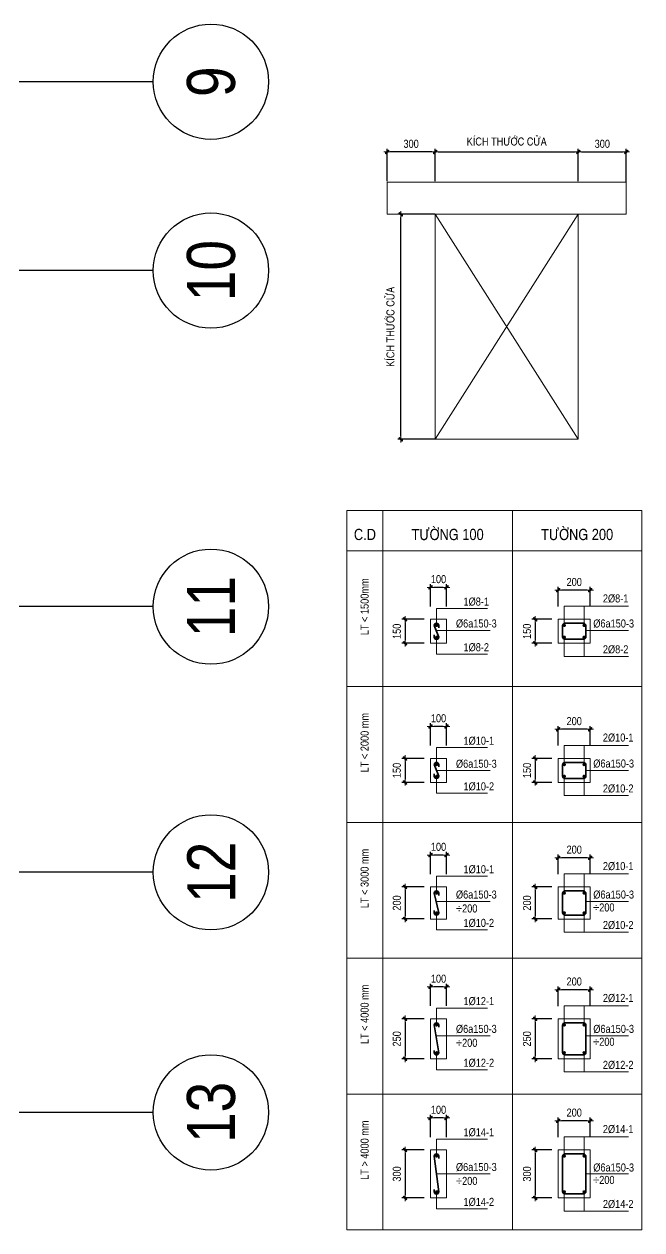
# Model space of a CAD drawing. Header units: millimetres. Extents: x -25197 to 555828, y -17247 to 174153.
# Drawn here: x 309804 to 329103, y 54379 to 92050 of the extents above; entities that cross this region are included whole.
import ezdxf
from ezdxf.enums import TextEntityAlignment as Align

# ---------------------------------------------------------------- set-up
doc = ezdxf.new("R2010")
doc.units = ezdxf.units.MM
doc.header["$LTSCALE"] = 250
doc.linetypes.add('CHG_XX_Luoi truc$0$MB_Luoi truc$0$Center101', pattern=[13, 10, -1, 1, -1])
for name, color, linetype, lineweight in [('CDAI', 8, 'Continuous', 35), ('CTHEP', 2, 'Continuous', 50), ('DBAO', 3, 'Continuous', 13), ('DGIONG', 4, 'Continuous', 15), ('KTH', 154, 'Continuous', 15), ('STICK', 1, 'Continuous', 15)]:
    doc.layers.add(name, color=color, linetype=linetype, lineweight=lineweight)
for name, color, linetype in [('CHG_XX_Cot_Ham 1$0$mb_cot tang 1-3$0$Concrete Line', 6, 'Continuous'), ('CHG_XX_Luoi truc$0$Grid', 34, 'Continuous'), ('CHG_XX_Luoi truc$0$Grid Line', 8, 'CHG_XX_Luoi truc$0$MB_Luoi truc$0$Center101'), ('TEXT', 21, 'Continuous')]:
    doc.layers.add(name, color=color, linetype=linetype)
doc.styles.add('CHG_XX_Luoi truc$0$MB_Luoi truc$0$Grid A-F$0$VNI-HelveCB', font='VHELVCB_0.TTF')
doc.styles.add('TTP-HelCon', font='VHELVCN_0.TTF')
doc.dimstyles.new('TTP-20', dxfattribs={"dimscale": 100, "dimtxt": 2.5, "dimasz": 1, "dimexe": 1, "dimexo": 0.0625, "dimgap": 0.09, "dimtad": 0, "dimtoh": 1, "dimdec": 4, "dimlfac": 0.2, "dimrnd": 1, "dimdsep": 46, "dimtxsty": 'TTP-HelCon', "dimblk": 'Stick', "dimcen": 0.09, "dimdle": 1.5, "dimclrd": 256, "dimclre": 256, "dimclrt": 7, "dimadec": 0, "dimazin": 0, "dimtfac": 1, "dimtdec": 4, "dimtix": 1, "dimtmove": 0, "dimatfit": 3, "dimfxl": 1, "dimtvp": 1, "dimtolj": 1, "dimtzin": 0, "dimarcsym": 0})

# ---------------------------------------------------------------- blocks, each defined once
blk = doc.blocks.new('Stick')
at = {"layer": 'STICK'}
h = blk.add_hatch(color=256, dxfattribs=at)
edge = h.paths.add_edge_path()
edge.add_line((0.3, 0.5), (-0.5, -0.3))
edge.add_arc((-0.4, -0.4), 0.141, 135, 315)
edge.add_line((-0.3, -0.5), (0.5, 0.3))
edge.add_arc((0.4, 0.4), 0.141, 315, 495)
blk.add_line((1, 0), (-1, 0), dxfattribs=at)
blk.add_lwpolyline([(0.3, 0.5), (-0.5, -0.3, 1), (-0.3, -0.5), (0.5, 0.3, 1), (0.3, 0.5, 1)], format="xyb", dxfattribs=at)
blk = doc.blocks.new('*D1467')
at = {"layer": 'Defpoints', "color": 0, "transparency": 16777216}
for p in [(322303, 73455), (321703, 72705), (322303, 72705)]:
    blk.add_point(p, dxfattribs=at)
at = {"layer": 'KTH', "lineweight": -2, "transparency": 16777216}
for p, q in [((322297, 73455), (321603, 73455)), ((321703, 73355), (321703, 72805)), ((322297, 72705), (321603, 72705))]:
    blk.add_line(p, q, dxfattribs=at)
at = {"layer": 'KTH', "lineweight": -2, "transparency": 16777216, "xscale": 100, "yscale": 100, "zscale": 100}
for p, rotation in [((321703, 73455), 90), ((321703, 72705), 270)]:
    blk.add_blockref('Stick', p, dxfattribs=dict(at, rotation=rotation))
at = {"layer": 'KTH', "color": 7, "transparency": 16777216, "insert": (321448, 73080), "char_height": 250, "attachment_point": 5, "rotation": 90, "style": 'TTP-HelCon'}
blk.add_mtext('\\A1;150', dxfattribs=at)
blk = doc.blocks.new('*D1468')
at = {"layer": 'Defpoints', "color": 0, "transparency": 16777216}
for p in [(322500, 74453), (322500, 73853), (323000, 73853)]:
    blk.add_point(p, dxfattribs=at)
at = {"layer": 'KTH', "lineweight": -2, "transparency": 16777216}
for p, q in [((322500, 73859), (322500, 74553)), ((322900, 74453), (322600, 74453)), ((323000, 73859), (323000, 74553))]:
    blk.add_line(p, q, dxfattribs=at)
at = {"layer": 'KTH', "lineweight": -2, "transparency": 16777216, "xscale": 100, "yscale": 100, "zscale": 100, "rotation": 180}
blk.add_blockref('Stick', (322500, 74453), dxfattribs=at)
at = {"layer": 'KTH', "lineweight": -2, "transparency": 16777216, "xscale": 100, "yscale": 100, "zscale": 100}
blk.add_blockref('Stick', (323000, 74453), dxfattribs=at)
at = {"layer": 'KTH', "color": 7, "transparency": 16777216, "insert": (322750, 74708), "char_height": 250, "attachment_point": 5, "style": 'TTP-HelCon'}
blk.add_mtext('\\A1;100', dxfattribs=at)
blk = doc.blocks.new('*D1449')
at = {"layer": 'Defpoints', "color": 0, "transparency": 16777216}
for p in [(326489, 74365), (326489, 73849), (327489, 73849)]:
    blk.add_point(p, dxfattribs=at)
at = {"layer": 'KTH', "lineweight": -2, "transparency": 16777216}
for p, q in [((326489, 73855), (326489, 74465)), ((327389, 74365), (326589, 74365)), ((327489, 73855), (327489, 74465))]:
    blk.add_line(p, q, dxfattribs=at)
at = {"layer": 'KTH', "lineweight": -2, "transparency": 16777216, "xscale": 100, "yscale": 100, "zscale": 100, "rotation": 180}
blk.add_blockref('Stick', (326489, 74365), dxfattribs=at)
at = {"layer": 'KTH', "lineweight": -2, "transparency": 16777216, "xscale": 100, "yscale": 100, "zscale": 100}
blk.add_blockref('Stick', (327489, 74365), dxfattribs=at)
at = {"layer": 'KTH', "color": 7, "transparency": 16777216, "insert": (326989, 74620), "char_height": 250, "attachment_point": 5, "style": 'TTP-HelCon'}
blk.add_mtext('\\A1;200', dxfattribs=at)
blk = doc.blocks.new('*D1450')
at = {"layer": 'Defpoints', "color": 0, "transparency": 16777216}
for p in [(326301, 73455), (325770, 72705), (326301, 72705)]:
    blk.add_point(p, dxfattribs=at)
at = {"layer": 'KTH', "lineweight": -2, "transparency": 16777216}
for p, q in [((326295, 73455), (325670, 73455)), ((325770, 73355), (325770, 72805)), ((326295, 72705), (325670, 72705))]:
    blk.add_line(p, q, dxfattribs=at)
at = {"layer": 'KTH', "lineweight": -2, "transparency": 16777216, "xscale": 100, "yscale": 100, "zscale": 100}
for p, rotation in [((325770, 73455), 90), ((325770, 72705), 270)]:
    blk.add_blockref('Stick', p, dxfattribs=dict(at, rotation=rotation))
at = {"layer": 'KTH', "color": 7, "transparency": 16777216, "insert": (325515, 73080), "char_height": 250, "attachment_point": 5, "rotation": 90, "style": 'TTP-HelCon'}
blk.add_mtext('\\A1;150', dxfattribs=at)
blk = doc.blocks.new('*D1451')
at = {"layer": 'Defpoints', "color": 0, "transparency": 16777216}
for p in [(322303, 65092), (321703, 64092), (322303, 64092)]:
    blk.add_point(p, dxfattribs=at)
at = {"layer": 'KTH', "lineweight": -2, "transparency": 16777216}
for p, q in [((322297, 65092), (321603, 65092)), ((321703, 64992), (321703, 64192)), ((322297, 64092), (321603, 64092))]:
    blk.add_line(p, q, dxfattribs=at)
at = {"layer": 'KTH', "lineweight": -2, "transparency": 16777216, "xscale": 100, "yscale": 100, "zscale": 100}
for p, rotation in [((321703, 65092), 90), ((321703, 64092), 270)]:
    blk.add_blockref('Stick', p, dxfattribs=dict(at, rotation=rotation))
at = {"layer": 'KTH', "color": 7, "transparency": 16777216, "insert": (321448, 64592), "char_height": 250, "attachment_point": 5, "rotation": 90, "style": 'TTP-HelCon'}
blk.add_mtext('\\A1;200', dxfattribs=at)
blk = doc.blocks.new('*D1452')
at = {"layer": 'Defpoints', "color": 0, "transparency": 16777216}
for p in [(322500, 66090), (322500, 65490), (323000, 65490)]:
    blk.add_point(p, dxfattribs=at)
at = {"layer": 'KTH', "lineweight": -2, "transparency": 16777216}
for p, q in [((322500, 65497), (322500, 66190)), ((322900, 66090), (322600, 66090)), ((323000, 65497), (323000, 66190))]:
    blk.add_line(p, q, dxfattribs=at)
at = {"layer": 'KTH', "lineweight": -2, "transparency": 16777216, "xscale": 100, "yscale": 100, "zscale": 100, "rotation": 180}
blk.add_blockref('Stick', (322500, 66090), dxfattribs=at)
at = {"layer": 'KTH', "lineweight": -2, "transparency": 16777216, "xscale": 100, "yscale": 100, "zscale": 100}
blk.add_blockref('Stick', (323000, 66090), dxfattribs=at)
at = {"layer": 'KTH', "color": 7, "transparency": 16777216, "insert": (322750, 66346), "char_height": 250, "attachment_point": 5, "style": 'TTP-HelCon'}
blk.add_mtext('\\A1;100', dxfattribs=at)
blk = doc.blocks.new('*D1453')
at = {"layer": 'Defpoints', "color": 0, "transparency": 16777216}
for p in [(326489, 66002), (326489, 65486), (327489, 65486)]:
    blk.add_point(p, dxfattribs=at)
at = {"layer": 'KTH', "lineweight": -2, "transparency": 16777216}
for p, q in [((326489, 65492), (326489, 66102)), ((327389, 66002), (326589, 66002)), ((327489, 65492), (327489, 66102))]:
    blk.add_line(p, q, dxfattribs=at)
at = {"layer": 'KTH', "lineweight": -2, "transparency": 16777216, "xscale": 100, "yscale": 100, "zscale": 100, "rotation": 180}
blk.add_blockref('Stick', (326489, 66002), dxfattribs=at)
at = {"layer": 'KTH', "lineweight": -2, "transparency": 16777216, "xscale": 100, "yscale": 100, "zscale": 100}
blk.add_blockref('Stick', (327489, 66002), dxfattribs=at)
at = {"layer": 'KTH', "color": 7, "transparency": 16777216, "insert": (326989, 66258), "char_height": 250, "attachment_point": 5, "style": 'TTP-HelCon'}
blk.add_mtext('\\A1;200', dxfattribs=at)
blk = doc.blocks.new('*D1454')
at = {"layer": 'Defpoints', "color": 0, "transparency": 16777216}
for p in [(326301, 65092), (325770, 64092), (326301, 64092)]:
    blk.add_point(p, dxfattribs=at)
at = {"layer": 'KTH', "lineweight": -2, "transparency": 16777216}
for p, q in [((326295, 65092), (325670, 65092)), ((325770, 64992), (325770, 64192)), ((326295, 64092), (325670, 64092))]:
    blk.add_line(p, q, dxfattribs=at)
at = {"layer": 'KTH', "lineweight": -2, "transparency": 16777216, "xscale": 100, "yscale": 100, "zscale": 100}
for p, rotation in [((325770, 65092), 90), ((325770, 64092), 270)]:
    blk.add_blockref('Stick', p, dxfattribs=dict(at, rotation=rotation))
at = {"layer": 'KTH', "color": 7, "transparency": 16777216, "insert": (325515, 64592), "char_height": 250, "attachment_point": 5, "rotation": 90, "style": 'TTP-HelCon'}
blk.add_mtext('\\A1;200', dxfattribs=at)
blk = doc.blocks.new('*D1455')
at = {"layer": 'Defpoints', "color": 0, "transparency": 16777216}
for p in [(322303, 69108), (321703, 68358), (322303, 68358)]:
    blk.add_point(p, dxfattribs=at)
at = {"layer": 'KTH', "lineweight": -2, "transparency": 16777216}
for p, q in [((322297, 69108), (321603, 69108)), ((321703, 69008), (321703, 68458)), ((322297, 68358), (321603, 68358))]:
    blk.add_line(p, q, dxfattribs=at)
at = {"layer": 'KTH', "lineweight": -2, "transparency": 16777216, "xscale": 100, "yscale": 100, "zscale": 100}
for p, rotation in [((321703, 69108), 90), ((321703, 68358), 270)]:
    blk.add_blockref('Stick', p, dxfattribs=dict(at, rotation=rotation))
at = {"layer": 'KTH', "color": 7, "transparency": 16777216, "insert": (321448, 68733), "char_height": 250, "attachment_point": 5, "rotation": 90, "style": 'TTP-HelCon'}
blk.add_mtext('\\A1;150', dxfattribs=at)
blk = doc.blocks.new('*D1456')
at = {"layer": 'Defpoints', "color": 0, "transparency": 16777216}
for p in [(322500, 70106), (322500, 69506), (323000, 69506)]:
    blk.add_point(p, dxfattribs=at)
at = {"layer": 'KTH', "lineweight": -2, "transparency": 16777216}
for p, q in [((322500, 69513), (322500, 70206)), ((322900, 70106), (322600, 70106)), ((323000, 69513), (323000, 70206))]:
    blk.add_line(p, q, dxfattribs=at)
at = {"layer": 'KTH', "lineweight": -2, "transparency": 16777216, "xscale": 100, "yscale": 100, "zscale": 100, "rotation": 180}
blk.add_blockref('Stick', (322500, 70106), dxfattribs=at)
at = {"layer": 'KTH', "lineweight": -2, "transparency": 16777216, "xscale": 100, "yscale": 100, "zscale": 100}
blk.add_blockref('Stick', (323000, 70106), dxfattribs=at)
at = {"layer": 'KTH', "color": 7, "transparency": 16777216, "insert": (322750, 70362), "char_height": 250, "attachment_point": 5, "style": 'TTP-HelCon'}
blk.add_mtext('\\A1;100', dxfattribs=at)
blk = doc.blocks.new('*D1457')
at = {"layer": 'Defpoints', "color": 0, "transparency": 16777216}
for p in [(326489, 70018), (326489, 69502), (327489, 69502)]:
    blk.add_point(p, dxfattribs=at)
at = {"layer": 'KTH', "lineweight": -2, "transparency": 16777216}
for p, q in [((326489, 69508), (326489, 70118)), ((327489, 69508), (327489, 70118)), ((327389, 70018), (326589, 70018))]:
    blk.add_line(p, q, dxfattribs=at)
at = {"layer": 'KTH', "lineweight": -2, "transparency": 16777216, "xscale": 100, "yscale": 100, "zscale": 100, "rotation": 180}
blk.add_blockref('Stick', (326489, 70018), dxfattribs=at)
at = {"layer": 'KTH', "lineweight": -2, "transparency": 16777216, "xscale": 100, "yscale": 100, "zscale": 100}
blk.add_blockref('Stick', (327489, 70018), dxfattribs=at)
at = {"layer": 'KTH', "color": 7, "transparency": 16777216, "insert": (326989, 70273), "char_height": 250, "attachment_point": 5, "style": 'TTP-HelCon'}
blk.add_mtext('\\A1;200', dxfattribs=at)
blk = doc.blocks.new('*D1458')
at = {"layer": 'Defpoints', "color": 0, "transparency": 16777216}
for p in [(326301, 69108), (325770, 68358), (326301, 68358)]:
    blk.add_point(p, dxfattribs=at)
at = {"layer": 'KTH', "lineweight": -2, "transparency": 16777216}
for p, q in [((326295, 69108), (325670, 69108)), ((325770, 69008), (325770, 68458)), ((326295, 68358), (325670, 68358))]:
    blk.add_line(p, q, dxfattribs=at)
at = {"layer": 'KTH', "lineweight": -2, "transparency": 16777216, "xscale": 100, "yscale": 100, "zscale": 100}
for p, rotation in [((325770, 69108), 90), ((325770, 68358), 270)]:
    blk.add_blockref('Stick', p, dxfattribs=dict(at, rotation=rotation))
at = {"layer": 'KTH', "color": 7, "transparency": 16777216, "insert": (325515, 68733), "char_height": 250, "attachment_point": 5, "rotation": 90, "style": 'TTP-HelCon'}
blk.add_mtext('\\A1;150', dxfattribs=at)
blk = doc.blocks.new('*D1459')
at = {"layer": 'Defpoints', "color": 0, "transparency": 16777216}
for p in [(322303, 60972), (321703, 59722), (322303, 59722)]:
    blk.add_point(p, dxfattribs=at)
at = {"layer": 'KTH', "lineweight": -2, "transparency": 16777216}
for p, q in [((322297, 60972), (321603, 60972)), ((321703, 60872), (321703, 59822)), ((322297, 59722), (321603, 59722))]:
    blk.add_line(p, q, dxfattribs=at)
at = {"layer": 'KTH', "lineweight": -2, "transparency": 16777216, "xscale": 100, "yscale": 100, "zscale": 100}
for p, rotation in [((321703, 60972), 90), ((321703, 59722), 270)]:
    blk.add_blockref('Stick', p, dxfattribs=dict(at, rotation=rotation))
at = {"layer": 'KTH', "color": 7, "transparency": 16777216, "insert": (321448, 60347), "char_height": 250, "attachment_point": 5, "rotation": 90, "style": 'TTP-HelCon'}
blk.add_mtext('\\A1;250', dxfattribs=at)
blk = doc.blocks.new('*D1460')
at = {"layer": 'Defpoints', "color": 0, "transparency": 16777216}
for p in [(322500, 61971), (322500, 61371), (323000, 61371)]:
    blk.add_point(p, dxfattribs=at)
at = {"layer": 'KTH', "lineweight": -2, "transparency": 16777216}
for p, q in [((322500, 61377), (322500, 62071)), ((322900, 61971), (322600, 61971)), ((323000, 61377), (323000, 62071))]:
    blk.add_line(p, q, dxfattribs=at)
at = {"layer": 'KTH', "lineweight": -2, "transparency": 16777216, "xscale": 100, "yscale": 100, "zscale": 100, "rotation": 180}
blk.add_blockref('Stick', (322500, 61971), dxfattribs=at)
at = {"layer": 'KTH', "lineweight": -2, "transparency": 16777216, "xscale": 100, "yscale": 100, "zscale": 100}
blk.add_blockref('Stick', (323000, 61971), dxfattribs=at)
at = {"layer": 'KTH', "color": 7, "transparency": 16777216, "insert": (322750, 62226), "char_height": 250, "attachment_point": 5, "style": 'TTP-HelCon'}
blk.add_mtext('\\A1;100', dxfattribs=at)
blk = doc.blocks.new('*D1461')
at = {"layer": 'Defpoints', "color": 0, "transparency": 16777216}
for p in [(326489, 61883), (326489, 61367), (327489, 61367)]:
    blk.add_point(p, dxfattribs=at)
at = {"layer": 'KTH', "lineweight": -2, "transparency": 16777216}
for p, q in [((326489, 61373), (326489, 61983)), ((327389, 61883), (326589, 61883)), ((327489, 61373), (327489, 61983))]:
    blk.add_line(p, q, dxfattribs=at)
at = {"layer": 'KTH', "lineweight": -2, "transparency": 16777216, "xscale": 100, "yscale": 100, "zscale": 100, "rotation": 180}
blk.add_blockref('Stick', (326489, 61883), dxfattribs=at)
at = {"layer": 'KTH', "lineweight": -2, "transparency": 16777216, "xscale": 100, "yscale": 100, "zscale": 100}
blk.add_blockref('Stick', (327489, 61883), dxfattribs=at)
at = {"layer": 'KTH', "color": 7, "transparency": 16777216, "insert": (326989, 62138), "char_height": 250, "attachment_point": 5, "style": 'TTP-HelCon'}
blk.add_mtext('\\A1;200', dxfattribs=at)
blk = doc.blocks.new('*D1462')
at = {"layer": 'Defpoints', "color": 0, "transparency": 16777216}
for p in [(326301, 60972), (325770, 59722), (326301, 59722)]:
    blk.add_point(p, dxfattribs=at)
at = {"layer": 'KTH', "lineweight": -2, "transparency": 16777216}
for p, q in [((326295, 60972), (325670, 60972)), ((325770, 60872), (325770, 59822)), ((326295, 59722), (325670, 59722))]:
    blk.add_line(p, q, dxfattribs=at)
at = {"layer": 'KTH', "lineweight": -2, "transparency": 16777216, "xscale": 100, "yscale": 100, "zscale": 100}
for p, rotation in [((325770, 60972), 90), ((325770, 59722), 270)]:
    blk.add_blockref('Stick', p, dxfattribs=dict(at, rotation=rotation))
at = {"layer": 'KTH', "color": 7, "transparency": 16777216, "insert": (325515, 60347), "char_height": 250, "attachment_point": 5, "rotation": 90, "style": 'TTP-HelCon'}
blk.add_mtext('\\A1;250', dxfattribs=at)
blk = doc.blocks.new('*D1463')
at = {"layer": 'Defpoints', "color": 0, "transparency": 16777216}
for p in [(322303, 56876), (321703, 55376), (322303, 55376)]:
    blk.add_point(p, dxfattribs=at)
at = {"layer": 'KTH', "lineweight": -2, "transparency": 16777216}
for p, q in [((322297, 56876), (321603, 56876)), ((321703, 56776), (321703, 55476)), ((322297, 55376), (321603, 55376))]:
    blk.add_line(p, q, dxfattribs=at)
at = {"layer": 'KTH', "lineweight": -2, "transparency": 16777216, "xscale": 100, "yscale": 100, "zscale": 100}
for p, rotation in [((321703, 56876), 90), ((321703, 55376), 270)]:
    blk.add_blockref('Stick', p, dxfattribs=dict(at, rotation=rotation))
at = {"layer": 'KTH', "color": 7, "transparency": 16777216, "insert": (321448, 56126), "char_height": 250, "attachment_point": 5, "rotation": 90, "style": 'TTP-HelCon'}
blk.add_mtext('\\A1;300', dxfattribs=at)
blk = doc.blocks.new('*D1464')
at = {"layer": 'Defpoints', "color": 0, "transparency": 16777216}
for p in [(322500, 57875), (322500, 57275), (323000, 57275)]:
    blk.add_point(p, dxfattribs=at)
at = {"layer": 'KTH', "lineweight": -2, "transparency": 16777216}
for p, q in [((322500, 57281), (322500, 57975)), ((322900, 57875), (322600, 57875)), ((323000, 57281), (323000, 57975))]:
    blk.add_line(p, q, dxfattribs=at)
at = {"layer": 'KTH', "lineweight": -2, "transparency": 16777216, "xscale": 100, "yscale": 100, "zscale": 100, "rotation": 180}
blk.add_blockref('Stick', (322500, 57875), dxfattribs=at)
at = {"layer": 'KTH', "lineweight": -2, "transparency": 16777216, "xscale": 100, "yscale": 100, "zscale": 100}
blk.add_blockref('Stick', (323000, 57875), dxfattribs=at)
at = {"layer": 'KTH', "color": 7, "transparency": 16777216, "insert": (322750, 58130), "char_height": 250, "attachment_point": 5, "style": 'TTP-HelCon'}
blk.add_mtext('\\A1;100', dxfattribs=at)
blk = doc.blocks.new('*D1465')
at = {"layer": 'Defpoints', "color": 0, "transparency": 16777216}
for p in [(326489, 57786), (326489, 57270), (327489, 57270)]:
    blk.add_point(p, dxfattribs=at)
at = {"layer": 'KTH', "lineweight": -2, "transparency": 16777216}
for p, q in [((326489, 57277), (326489, 57886)), ((327389, 57786), (326589, 57786)), ((327489, 57277), (327489, 57886))]:
    blk.add_line(p, q, dxfattribs=at)
at = {"layer": 'KTH', "lineweight": -2, "transparency": 16777216, "xscale": 100, "yscale": 100, "zscale": 100, "rotation": 180}
blk.add_blockref('Stick', (326489, 57786), dxfattribs=at)
at = {"layer": 'KTH', "lineweight": -2, "transparency": 16777216, "xscale": 100, "yscale": 100, "zscale": 100}
blk.add_blockref('Stick', (327489, 57786), dxfattribs=at)
at = {"layer": 'KTH', "color": 7, "transparency": 16777216, "insert": (326989, 58042), "char_height": 250, "attachment_point": 5, "style": 'TTP-HelCon'}
blk.add_mtext('\\A1;200', dxfattribs=at)
blk = doc.blocks.new('*D1466')
at = {"layer": 'Defpoints', "color": 0, "transparency": 16777216}
for p in [(326301, 56876), (325770, 55376), (326301, 55376)]:
    blk.add_point(p, dxfattribs=at)
at = {"layer": 'KTH', "lineweight": -2, "transparency": 16777216}
for p, q in [((326295, 56876), (325670, 56876)), ((325770, 56776), (325770, 55476)), ((326295, 55376), (325670, 55376))]:
    blk.add_line(p, q, dxfattribs=at)
at = {"layer": 'KTH', "lineweight": -2, "transparency": 16777216, "xscale": 100, "yscale": 100, "zscale": 100}
for p, rotation in [((325770, 56876), 90), ((325770, 55376), 270)]:
    blk.add_blockref('Stick', p, dxfattribs=dict(at, rotation=rotation))
at = {"layer": 'KTH', "color": 7, "transparency": 16777216, "insert": (325515, 56126), "char_height": 250, "attachment_point": 5, "rotation": 90, "style": 'TTP-HelCon'}
blk.add_mtext('\\A1;300', dxfattribs=at)
blk = doc.blocks.new('*D1471')
at = {"layer": 'Defpoints', "color": 0, "transparency": 16777216}
for p in [(321144, 88055), (321144, 87134), (322644, 87134)]:
    blk.add_point(p, dxfattribs=at)
at = {"layer": 'KTH', "lineweight": -2, "transparency": 16777216}
for p, q in [((321144, 87141), (321144, 88155)), ((322644, 87141), (322644, 88155)), ((322544, 88055), (321244, 88055))]:
    blk.add_line(p, q, dxfattribs=at)
at = {"layer": 'KTH', "lineweight": -2, "transparency": 16777216, "xscale": 100, "yscale": 100, "zscale": 100, "rotation": 180}
blk.add_blockref('Stick', (321144, 88055), dxfattribs=at)
at = {"layer": 'KTH', "lineweight": -2, "transparency": 16777216, "xscale": 100, "yscale": 100, "zscale": 100}
blk.add_blockref('Stick', (322644, 88055), dxfattribs=at)
at = {"layer": 'KTH', "color": 7, "transparency": 16777216, "insert": (321894, 88310), "char_height": 250, "attachment_point": 5, "style": 'TTP-HelCon'}
blk.add_mtext('\\A1;300', dxfattribs=at)
blk = doc.blocks.new('*D1472')
at = {"layer": 'Defpoints', "color": 0, "transparency": 16777216}
for p in [(328617, 88055), (327117, 87134), (328617, 87108)]:
    blk.add_point(p, dxfattribs=at)
at = {"layer": 'KTH', "lineweight": -2, "transparency": 16777216}
for p, q in [((327117, 87141), (327117, 88155)), ((328617, 87114), (328617, 88155)), ((327217, 88055), (328517, 88055))]:
    blk.add_line(p, q, dxfattribs=at)
at = {"layer": 'KTH', "lineweight": -2, "transparency": 16777216, "xscale": 100, "yscale": 100, "zscale": 100, "rotation": 180}
blk.add_blockref('Stick', (327117, 88055), dxfattribs=at)
at = {"layer": 'KTH', "lineweight": -2, "transparency": 16777216, "xscale": 100, "yscale": 100, "zscale": 100}
blk.add_blockref('Stick', (328617, 88055), dxfattribs=at)
at = {"layer": 'KTH', "color": 7, "transparency": 16777216, "insert": (327867, 88310), "char_height": 250, "attachment_point": 5, "style": 'TTP-HelCon'}
blk.add_mtext('\\A1;300', dxfattribs=at)
blk = doc.blocks.new('*D1473')
at = {"layer": 'Defpoints', "color": 0, "transparency": 16777216}
for p in [(327117, 88055), (322644, 87134), (327117, 87141)]:
    blk.add_point(p, dxfattribs=at)
at = {"layer": 'KTH', "lineweight": -2, "transparency": 16777216}
for p, q in [((322644, 87141), (322644, 88155)), ((327117, 87147), (327117, 88155)), ((322744, 88055), (327017, 88055))]:
    blk.add_line(p, q, dxfattribs=at)
at = {"layer": 'KTH', "lineweight": -2, "transparency": 16777216, "xscale": 100, "yscale": 100, "zscale": 100, "rotation": 180}
blk.add_blockref('Stick', (322644, 88055), dxfattribs=at)
at = {"layer": 'KTH', "lineweight": -2, "transparency": 16777216, "xscale": 100, "yscale": 100, "zscale": 100}
blk.add_blockref('Stick', (327117, 88055), dxfattribs=at)
at = {"layer": 'KTH', "color": 7, "transparency": 16777216, "insert": (324881, 88379), "char_height": 250, "attachment_point": 5, "style": 'TTP-HelCon'}
blk.add_mtext('\\A1;KÍCH THÖÔÙC CÖÛA', dxfattribs=at)
blk = doc.blocks.new('*D1474')
at = {"layer": 'Defpoints', "color": 0, "transparency": 16777216}
for p in [(321574, 86108), (322644, 86108), (322644, 79079)]:
    blk.add_point(p, dxfattribs=at)
at = {"layer": 'KTH', "lineweight": -2, "transparency": 16777216}
for p, q in [((322638, 86108), (321474, 86108)), ((321574, 79179), (321574, 86008)), ((322638, 79079), (321474, 79079))]:
    blk.add_line(p, q, dxfattribs=at)
at = {"layer": 'KTH', "lineweight": -2, "transparency": 16777216, "xscale": 100, "yscale": 100, "zscale": 100}
for p, rotation in [((321574, 86108), 90), ((321574, 79079), 270)]:
    blk.add_blockref('Stick', p, dxfattribs=dict(at, rotation=rotation))
at = {"layer": 'KTH', "color": 7, "transparency": 16777216, "insert": (321250, 82593), "char_height": 250, "attachment_point": 5, "rotation": 90, "style": 'TTP-HelCon'}
blk.add_mtext('\\A1;{\\fVNI-Helve-Condense|b0|i0|c0|p2;\\C7;KÍCH THÖÔÙC CÖÛA}', dxfattribs=at)
blk = doc.blocks.new('*U2171')
at = {"layer": 'CHG_XX_Luoi truc$0$Grid', "lineweight": -2}
blk.add_line((0, -3), (0, 0), dxfattribs=at)
blk.add_circle((0, -9), 6, dxfattribs=at)
at = {"layer": 'CHG_XX_Luoi truc$0$Grid Line'}
blk.add_line((0, 0), (0, 438), dxfattribs=at)
at = {"layer": 'CHG_XX_Luoi truc$0$Grid', "lineweight": -2, "style": 'CHG_XX_Luoi truc$0$MB_Luoi truc$0$Grid A-F$0$VNI-HelveCB'}
for tag, p in [('GRIDSUB', (0, 447)), ('GRID', (0, -9))]:
    blk.add_attdef(tag, text='', height=5, dxfattribs=at).set_placement(p, align=Align.MIDDLE)
blk = doc.blocks.new('CHG_XX_Luoi truc')
at = {"layer": 'CHG_XX_Luoi truc$0$Grid'}
ref = blk.add_blockref('*U2171', (110703, 90250), dxfattribs=dict(at, xscale=300.0000000000013, yscale=300.0000000000013, zscale=300.0000000000013, rotation=90))
ref.add_attrib('GRID', '9', dxfattribs={"lineweight": -2, "height": 1500, "rotation": 90, "style": 'CHG_XX_Luoi truc$0$MB_Luoi truc$0$Grid A-F$0$VNI-HelveCB'}).set_placement((113403, 90250), align=Align.MIDDLE)
ref = blk.add_blockref('*U2171', (110703, 84350), dxfattribs=dict(at, xscale=300.0000000000013, yscale=300.0000000000013, zscale=300.0000000000013, rotation=90))
ref.add_attrib('GRID', '10', dxfattribs={"lineweight": -2, "height": 1500, "rotation": 90, "style": 'CHG_XX_Luoi truc$0$MB_Luoi truc$0$Grid A-F$0$VNI-HelveCB'}).set_placement((113403, 84350), align=Align.MIDDLE)
ref = blk.add_blockref('*U2171', (110703, 73850), dxfattribs=dict(at, xscale=300.0000000000013, yscale=300.0000000000013, zscale=300.0000000000013, rotation=90))
ref.add_attrib('GRID', '11', dxfattribs={"lineweight": -2, "height": 1500, "rotation": 90, "style": 'CHG_XX_Luoi truc$0$MB_Luoi truc$0$Grid A-F$0$VNI-HelveCB'}).set_placement((113403, 73850), align=Align.MIDDLE)
ref = blk.add_blockref('*U2171', (110703, 65550), dxfattribs=dict(at, xscale=300.0000000000013, yscale=300.0000000000013, zscale=300.0000000000013, rotation=90))
ref.add_attrib('GRID', '12', dxfattribs={"lineweight": -2, "height": 1500, "rotation": 90, "style": 'CHG_XX_Luoi truc$0$MB_Luoi truc$0$Grid A-F$0$VNI-HelveCB'}).set_placement((113403, 65550), align=Align.MIDDLE)
ref = blk.add_blockref('*U2171', (110703, 58050), dxfattribs=dict(at, xscale=300.0000000000013, yscale=300.0000000000013, zscale=300.0000000000013, rotation=90))
ref.add_attrib('GRID', '13', dxfattribs={"lineweight": -2, "height": 1500, "rotation": 90, "style": 'CHG_XX_Luoi truc$0$MB_Luoi truc$0$Grid A-F$0$VNI-HelveCB'}).set_placement((113403, 58050), align=Align.MIDDLE)
blk = doc.blocks.new('CHG_XX_Cot_Ham 1')
at = {"layer": 'CHG_XX_Cot_Ham 1$0$mb_cot tang 1-3$0$Concrete Line'}
blk.add_blockref('CHG_XX_Luoi truc', (0, 0), dxfattribs=at)

msp = doc.modelspace()

# ---------------------------------------------------------------- linework, layer by layer
at = {"layer": 'CDAI', "ltscale": 5}
for points in [[(322617.97655, 72969.66831), (322617.97655, 72896.33498, 0.4142135624), (322684.64322, 72829.66831), (322691.30988, 72829.66831, 0.4142135624), (322757.97655, 72896.33498), (322617.97655, 73263.00164, -0.4142135624), (322684.64322, 73329.66831), (322691.30988, 73329.66831, -0.4142135624), (322757.97655, 73263.00164), (322757.97655, 73189.66831)], [(322617.97655, 68622.75391), (322617.97655, 68549.42058, 0.4142135624), (322684.64322, 68482.75391), (322691.30988, 68482.75391, 0.4142135624), (322757.97655, 68549.42058), (322617.97655, 68916.08725, -0.4142135624), (322684.64322, 68982.75391), (322691.30988, 68982.75391, -0.4142135624), (322757.97655, 68916.08725), (322757.97655, 68842.75391)], [(322617.97655, 64356.83951), (322617.97655, 64283.50618, 0.4142135624), (322684.64322, 64216.83951), (322691.30988, 64216.83951, 0.4142135624), (322757.97655, 64283.50618), (322617.97655, 64900.17285, -0.4142135624), (322684.64322, 64966.83951), (322691.30988, 64966.83951, -0.4142135624), (322757.97655, 64900.17285), (322757.97655, 64826.83951)], [(322617.97655, 59987.42512), (322617.97655, 59914.09178, 0.4142135624), (322684.64322, 59847.42512), (322691.30988, 59847.42512, 0.4142135624), (322757.97655, 59914.09178), (322617.97655, 60780.75845, -0.4142135624), (322684.64322, 60847.42512), (322691.30988, 60847.42512, -0.4142135624), (322757.97655, 60780.75845), (322757.97655, 60707.42512)], [(322617.97655, 55641.01072), (322617.97655, 55567.67738, 0.4142135624), (322684.64322, 55501.01072), (322691.30988, 55501.01072, 0.4142135624), (322757.97655, 55567.67738), (322617.97655, 56684.34405, -0.4142135624), (322684.64322, 56751.01072), (322691.30988, 56751.01072, -0.4142135624), (322757.97655, 56684.34405), (322757.97655, 56611.01072)]]:
    msp.add_lwpolyline(points, format="xyb", dxfattribs=at)
at = {"layer": 'CDAI'}
for points in [[(326703.41141, 73329.66831), (327275.9728, 73329.66831, -0.4142135624), (327355.9728, 73249.66831), (327355.9728, 72909.66831, -0.4142135624), (327275.9728, 72829.66831), (326703.41141, 72829.66831, -0.4142135624), (326623.41141, 72909.66831), (326623.41141, 73249.66831, -0.4142135624)], [(326703.41141, 68982.75391), (327275.9728, 68982.75391, -0.4142135624), (327355.9728, 68902.75391), (327355.9728, 68562.75391, -0.4142135624), (327275.9728, 68482.75391), (326703.41141, 68482.75391, -0.4142135624), (326623.41141, 68562.75391), (326623.41141, 68902.75391, -0.4142135624)], [(326703.41141, 64966.83951), (327275.9728, 64966.83951, -0.4142135624), (327355.9728, 64886.83951), (327355.9728, 64296.83951, -0.4142135624), (327275.9728, 64216.83951), (326703.41141, 64216.83951, -0.4142135624), (326623.41141, 64296.83951), (326623.41141, 64886.83951, -0.4142135624)], [(326703.41141, 60847.42512), (327275.9728, 60847.42512, -0.4142135624), (327355.9728, 60767.42512), (327355.9728, 59927.42512, -0.4142135624), (327275.9728, 59847.42512), (326703.41141, 59847.42512, -0.4142135624), (326623.41141, 59927.42512), (326623.41141, 60767.42512, -0.4142135624)], [(326703.41141, 56751.01072), (327275.9728, 56751.01072, -0.4142135624), (327355.9728, 56671.01072), (327355.9728, 55581.01072, -0.4142135624), (327275.9728, 55501.01072), (326703.41141, 55501.01072, -0.4142135624), (326623.41141, 55581.01072), (326623.41141, 56671.01072, -0.4142135624)]]:
    msp.add_lwpolyline(points, format="xyb", close=True, dxfattribs=at)
at = {"layer": 'CTHEP', "const_width": 50}
for points in [[(322691.30988, 73288.00164, 1), (322691.30988, 73238.00164, 1)], [(326655.33267, 73263.00164, 1), (326705.33267, 73263.00164, 1)], [(327271.99934, 73263.00164, 1), (327321.99934, 73263.00164, 1)], [(322691.30988, 72921.33498, 1), (322691.30988, 72871.33498, 1)], [(326655.33267, 72896.33498, -1), (326705.33267, 72896.33498, -1)], [(327271.99934, 72896.33498, -1), (327321.99934, 72896.33498, -1)], [(322691.30988, 68941.08725, 1), (322691.30988, 68891.08725, 1)], [(326655.33267, 68916.08725, 1), (326705.33267, 68916.08725, 1)], [(327271.99934, 68916.08725, 1), (327321.99934, 68916.08725, 1)], [(322691.30988, 68574.42058, 1), (322691.30988, 68524.42058, 1)], [(326655.33267, 68549.42058, -1), (326705.33267, 68549.42058, -1)], [(327271.99934, 68549.42058, -1), (327321.99934, 68549.42058, -1)], [(322691.30988, 64925.17285, 1), (322691.30988, 64875.17285, 1)], [(326655.33267, 64900.17285, 1), (326705.33267, 64900.17285, 1)], [(327271.99934, 64900.17285, 1), (327321.99934, 64900.17285, 1)], [(322691.30988, 64308.50618, 1), (322691.30988, 64258.50618, 1)], [(326655.33267, 64283.50618, -1), (326705.33267, 64283.50618, -1)], [(327271.99934, 64283.50618, -1), (327321.99934, 64283.50618, -1)], [(322691.30988, 60805.75845, 1), (322691.30988, 60755.75845, 1)], [(326655.33267, 60780.75845, 1), (326705.33267, 60780.75845, 1)], [(327271.99934, 60780.75845, 1), (327321.99934, 60780.75845, 1)], [(322691.30988, 59939.09178, 1), (322691.30988, 59889.09178, 1)], [(326655.33267, 59914.09178, -1), (326705.33267, 59914.09178, -1)], [(327271.99934, 59914.09178, -1), (327321.99934, 59914.09178, -1)], [(322691.30988, 56709.34405, 1), (322691.30988, 56659.34405, 1)], [(326655.33267, 56684.34405, 1), (326705.33267, 56684.34405, 1)], [(327271.99934, 56684.34405, 1), (327321.99934, 56684.34405, 1)], [(322691.30988, 55592.67738, 1), (322691.30988, 55542.67738, 1)], [(326655.33267, 55567.67738, -1), (326705.33267, 55567.67738, -1)], [(327271.99934, 55567.67738, -1), (327321.99934, 55567.67738, -1)]]:
    msp.add_lwpolyline(points, format="xyb", close=True, dxfattribs=at)
at = {"layer": 'DBAO'}
for p, q in [((322499.64322, 73454.66831), (322999.64322, 73454.66831)), ((322499.64322, 72704.66831), (322499.64322, 73454.66831)), ((322999.64322, 73454.66831), (322999.64322, 72704.66831)), ((326488.66601, 73454.66831), (326488.66601, 72704.66831)), ((326488.66601, 73454.66831), (327488.66601, 73454.66831)), ((327488.66601, 72704.66831), (327488.66601, 73454.66831)), ((322999.64322, 72704.66831), (322499.64322, 72704.66831)), ((326488.66601, 72704.66831), (327488.66601, 72704.66831)), ((322499.64322, 69107.75391), (322999.64322, 69107.75391)), ((322499.64322, 68357.75391), (322499.64322, 69107.75391)), ((322999.64322, 69107.75391), (322999.64322, 68357.75391)), ((326488.66601, 69107.75391), (326488.66601, 68357.75391)), ((326488.66601, 69107.75391), (327488.66601, 69107.75391)), ((327488.66601, 68357.75391), (327488.66601, 69107.75391)), ((322999.64322, 68357.75391), (322499.64322, 68357.75391)), ((326488.66601, 68357.75391), (327488.66601, 68357.75391)), ((322499.64322, 65091.83951), (322999.64322, 65091.83951)), ((322499.64322, 64091.83951), (322499.64322, 65091.83951)), ((322999.64322, 65091.83951), (322999.64322, 64091.83951)), ((326488.66601, 65091.83951), (326488.66601, 64091.83951)), ((326488.66601, 65091.83951), (327488.66601, 65091.83951)), ((327488.66601, 64091.83951), (327488.66601, 65091.83951)), ((322999.64322, 64091.83951), (322499.64322, 64091.83951)), ((326488.66601, 64091.83951), (327488.66601, 64091.83951)), ((322499.64322, 60972.42512), (322999.64322, 60972.42512)), ((322499.64322, 59722.42512), (322499.64322, 60972.42512)), ((322999.64322, 60972.42512), (322999.64322, 59722.42512)), ((326488.66601, 60972.42512), (326488.66601, 59722.42512)), ((326488.66601, 60972.42512), (327488.66601, 60972.42512)), ((327488.66601, 59722.42512), (327488.66601, 60972.42512)), ((322999.64322, 59722.42512), (322499.64322, 59722.42512)), ((326488.66601, 59722.42512), (327488.66601, 59722.42512)), ((322499.64322, 56876.01072), (322999.64322, 56876.01072)), ((322499.64322, 55376.01072), (322499.64322, 56876.01072)), ((322999.64322, 56876.01072), (322999.64322, 55376.01072)), ((326488.66601, 56876.01072), (326488.66601, 55376.01072)), ((326488.66601, 56876.01072), (327488.66601, 56876.01072)), ((327488.66601, 55376.01072), (327488.66601, 56876.01072)), ((322999.64322, 55376.01072), (322499.64322, 55376.01072)), ((326488.66601, 55376.01072), (327488.66601, 55376.01072))]:
    msp.add_line(p, q, dxfattribs=at)
for points in [[(321144.10604, 86107.60034), (328617.10604, 86107.60034), (328617.10604, 87107.60034), (321144.10604, 87107.60034)], [(322644.10604, 79078.60034), (327117.10604, 79078.60034), (327117.10604, 86107.60034), (322644.10604, 86107.60034)], [(319889.32538, 76856.54945), (321013.11173, 76856.54945), (321013.11173, 75598.83243), (319889.32538, 75598.83243)], [(321013.11173, 76856.54945), (325058.2571, 76856.54945), (325058.2571, 75598.83243), (321013.11173, 75598.83243)], [(325058.2571, 76856.54945), (329103.40247, 76856.54945), (329103.40247, 75598.83243), (325058.2571, 75598.83243)], [(321013.11173, 75598.83243), (321013.11173, 71354.91803), (319889.32538, 71354.91803), (319889.32538, 75598.83243)], [(325058.2571, 75598.83243), (325058.2571, 71354.91803), (321013.11173, 71354.91803), (321013.11173, 75598.83243)], [(329103.40247, 75598.83243), (329103.40247, 71354.91803), (325058.2571, 71354.91803), (325058.2571, 75598.83243)], [(321013.11173, 71354.91803), (321013.11173, 67111.00363), (319889.32538, 67111.00363), (319889.32538, 71354.91803)], [(325058.2571, 71354.91803), (325058.2571, 67111.00363), (321013.11173, 67111.00363), (321013.11173, 71354.91803)], [(329103.40247, 71354.91803), (329103.40247, 67111.00363), (325058.2571, 67111.00363), (325058.2571, 71354.91803)], [(321013.11173, 67111.00363), (321013.11173, 62867.08923), (319889.32538, 62867.08923), (319889.32538, 67111.00363)], [(325058.2571, 67111.00363), (325058.2571, 62867.08923), (321013.11173, 62867.08923), (321013.11173, 67111.00363)], [(329103.40247, 67111.00363), (329103.40247, 62867.08923), (325058.2571, 62867.08923), (325058.2571, 67111.00363)], [(321013.11173, 62867.08923), (321013.11173, 58623.17483), (319889.32538, 58623.17483), (319889.32538, 62867.08923)], [(325058.2571, 62867.08923), (325058.2571, 58623.17483), (321013.11173, 58623.17483), (321013.11173, 62867.08923)], [(329103.40247, 62867.08923), (329103.40247, 58623.17483), (325058.2571, 58623.17483), (325058.2571, 62867.08923)], [(321013.11173, 58623.17483), (321013.11173, 54379.26044), (319889.32538, 54379.26044), (319889.32538, 58623.17483)], [(325058.2571, 58623.17483), (325058.2571, 54379.26044), (321013.11173, 54379.26044), (321013.11173, 58623.17483)], [(329103.40247, 58623.17483), (329103.40247, 54379.26044), (325058.2571, 54379.26044), (325058.2571, 58623.17483)]]:
    msp.add_lwpolyline(points, close=True, dxfattribs=at)
at = {"layer": 'DGIONG'}
for p, q in [((327117.10604, 86107.60034), (322644.10604, 79078.60034)), ((322644.10604, 86107.60034), (327117.10604, 79078.60034)), ((326680.33267, 73863.00164), (326680.33267, 73263.00164)), ((328680.21306, 73863.00164), (326680.33267, 73863.00164)), ((327296.99934, 73863.00164), (327296.99934, 73263.00164)), ((322691.30988, 73792.70683), (324284.91882, 73792.70683)), ((322691.30988, 73293.00164), (322691.30988, 73792.70683)), ((322676.92181, 73108.62121), (324367.40948, 73108.62121)), ((328680.21306, 73108.62121), (327355.9728, 73108.62121)), ((322691.30988, 72866.33498), (322691.30988, 72366.6298)), ((326680.33267, 72297.16413), (326680.33267, 72896.33498)), ((327296.99934, 72297.16413), (327296.99934, 72896.33498)), ((322691.30988, 72366.6298), (324284.91882, 72366.6298)), ((328680.21306, 72297.16413), (326680.33267, 72297.16413)), ((322691.30988, 69445.79243), (324284.91882, 69445.79243)), ((322691.30988, 68946.08725), (322691.30988, 69445.79243)), ((326680.33267, 69516.08725), (326680.33267, 68916.08725)), ((328680.21306, 69516.08725), (326680.33267, 69516.08725)), ((327296.99934, 69516.08725), (327296.99934, 68916.08725)), ((322690.37021, 68726.48479), (324367.40948, 68726.48479)), ((328680.21306, 68732.75391), (327355.9728, 68732.75391)), ((322691.30988, 68519.42058), (322691.30988, 68019.7154)), ((326680.33267, 67950.24973), (326680.33267, 68549.42058)), ((327296.99934, 67950.24973), (327296.99934, 68549.42058)), ((322691.30988, 68019.7154), (324284.91882, 68019.7154)), ((328680.21306, 67950.24973), (326680.33267, 67950.24973)), ((322691.30988, 65429.87803), (324284.91882, 65429.87803)), ((322691.30988, 64930.17285), (322691.30988, 65429.87803)), ((326680.33267, 65500.17285), (326680.33267, 64900.17285)), ((328680.21306, 65500.17285), (326680.33267, 65500.17285)), ((327296.99934, 65500.17285), (327296.99934, 64900.17285)), ((322677.19747, 64639.3188), (324367.40948, 64639.3188)), ((328680.21306, 64639.3188), (327355.9728, 64639.3188)), ((322691.30988, 64253.50618), (322691.30988, 63753.801)), ((326680.33267, 63684.33533), (326680.33267, 64283.50618)), ((327296.99934, 63684.33533), (327296.99934, 64283.50618)), ((322691.30988, 63753.801), (324284.91882, 63753.801)), ((328680.21306, 63684.33533), (326680.33267, 63684.33533)), ((322691.30988, 61310.46363), (324284.91882, 61310.46363)), ((322691.30988, 60810.75845), (322691.30988, 61310.46363)), ((326680.33267, 61380.75845), (326680.33267, 60780.75845)), ((328680.21306, 61380.75845), (326680.33267, 61380.75845)), ((327296.99934, 61380.75845), (327296.99934, 60780.75845)), ((322672.65099, 60442.2976), (324367.40948, 60442.2976)), ((328680.21306, 60442.2976), (327355.9728, 60442.2976)), ((326680.33267, 59314.92093), (326680.33267, 59914.09178)), ((327296.99934, 59314.92093), (327296.99934, 59914.09178)), ((322691.30988, 59884.09178), (322691.30988, 59384.3866)), ((322691.30988, 59384.3866), (324284.91882, 59384.3866)), ((328680.21306, 59314.92093), (326680.33267, 59314.92093)), ((326680.33267, 57284.34405), (326680.33267, 56684.34405)), ((328680.21306, 57284.34405), (326680.33267, 57284.34405)), ((327296.99934, 57284.34405), (327296.99934, 56684.34405)), ((322691.30988, 57214.04923), (324284.91882, 57214.04923)), ((322691.30988, 56659.34405), (322691.30988, 57214.04923)), ((322687.97655, 56126.01072), (324367.40948, 56126.01072)), ((328680.21306, 56126.01072), (327355.9728, 56126.01072)), ((322691.30988, 55592.67738), (322691.30988, 55037.9722)), ((326680.33267, 54968.50653), (326680.33267, 55567.67738)), ((327296.99934, 54968.50653), (327296.99934, 55567.67738)), ((322691.30988, 55037.9722), (324284.91882, 55037.9722)), ((328680.21306, 54968.50653), (326680.33267, 54968.50653))]:
    msp.add_line(p, q, dxfattribs=at)

# ---------------------------------------------------------------- block references
at = {"layer": 'CTHEP'}
msp.add_blockref('CHG_XX_Cot_Ham 1', (202236.88323, 0), dxfattribs=at)

# ---------------------------------------------------------------- texts
at = {"layer": 'TEXT', "style": 'TTP-HelCon'}
for s, p in [('C.D', (320451.21856, 75931.47136)), ('TÖÔØNG 100', (323035.68441, 75931.47136)), ('TÖÔØNG 200', (327080.82978, 75931.47136))]:
    msp.add_text(s, height=350, dxfattribs=at).set_placement(p, align=Align.CENTER)
for s, p in [('LT < 1500mm', (320565.74126, 73845.81587)), ('LT < 2000 mm', (320565.74126, 69601.90147)), ('LT < 3000 mm', (320565.74126, 65357.98707)), ('LT < 4000 mm', (320565.74126, 61114.07267)), ('LT > 4000 mm', (320565.74126, 56870.15828))]:
    msp.add_text(s, height=250, rotation=90, dxfattribs=at).set_placement(p, align=Align.CENTER)
for s, p in [('2Þ8-1', (327885.47141, 73983.00164)), ('1Þ8-1', (323530.9182, 73884.21587)), ('Þ6a150-3', (323295.40886, 73200.13025)), ('Þ6a150-3', (327584.89759, 73199.8318)), ('1Þ8-2', (323530.9182, 72458.13884)), ('2Þ8-2', (327885.47141, 72392.62004)), ('1Þ10-1', (323530.9182, 69537.30147)), ('2Þ10-1', (327885.47141, 69636.08725)), ('Þ6a150-3', (323295.40886, 68817.99383)), ('Þ6a150-3', (327584.89759, 68823.96451)), ('1Þ10-2', (323530.9182, 68111.22444)), ('2Þ10-2', (327885.47141, 68045.70565)), ('1Þ10-1', (323530.9182, 65521.38707)), ('2Þ10-1', (327885.47141, 65620.17285)), ('Þ6a150-3', (323295.40886, 64730.82784)), ('Þ6a150-3', (327584.89759, 64730.52939)), ('÷200', (323295.40886, 64296.80976)), ('÷200', (327578.96056, 64328.3833)), ('1Þ10-2', (323530.9182, 63845.31004)), ('2Þ10-2', (327885.47141, 63779.79125)), ('1Þ12-1', (323530.9182, 61401.97267)), ('2Þ12-1', (327885.47141, 61500.75845)), ('Þ6a150-3', (323295.40886, 60533.80664)), ('Þ6a150-3', (327584.89759, 60533.5082)), ('÷200', (323295.40886, 60099.78856)), ('÷200', (327578.96056, 60131.36211)), ('1Þ12-2', (323530.9182, 59475.89564)), ('2Þ12-2', (327885.47141, 59410.37685)), ('2Þ14-1', (327885.47141, 57404.34405)), ('1Þ14-1', (323530.9182, 57305.55827)), ('Þ6a150-3', (323295.40886, 56217.51976)), ('Þ6a150-3', (327584.89759, 56203.77919)), ('÷200', (323295.40886, 55783.50168)), ('÷200', (327578.96056, 55815.07522)), ('1Þ14-2', (323530.9182, 55129.48124)), ('2Þ14-2', (327885.47141, 55063.96245))]:
    msp.add_text(s, height=250, dxfattribs=at).set_placement(p)

# ---------------------------------------------------------------- dimensions: what is measured, and where the dimension line sits
at = {"layer": 'KTH'}
dim = msp.add_linear_dim(base=(327117.10604, 88055.13545), p1=(322644.10604, 87134.49289), p2=(327117.10604, 87140.74289), text='KÍCH THÖÔÙC CÖÛA', dimstyle='TTP-20', dxfattribs=at)
dim.commit()
dim.dimension.update_dxf_attribs({"geometry": '*D1473', "text_midpoint": (324880.60604, 88379.13545)})
for base, p1, p2, picture, middle in [((321144.10604, 88055.13545), (322644.10604, 87134.49289), (321144.10604, 87134.49289), '*D1471', (321894.10604, 88310.46878)), ((328617.10604, 88055.13545), (327117.10604, 87134.49289), (328617.10604, 87107.60034), '*D1472', (327867.10604, 88310.46878)), ((322499.64322, 74453.16614), (322999.64322, 73853.16614), (322499.64322, 73853.16614), '*D1468', (322749.64322, 74708.49947)), ((326488.66601, 74365.04653), (327488.66601, 73849.03675), (326488.66601, 73849.03675), '*D1449', (326988.66601, 74620.37987)), ((322499.64322, 70106.25174), (322999.64322, 69506.25174), (322499.64322, 69506.25174), '*D1456', (322749.64322, 70361.58507)), ((326488.66601, 70018.13213), (327488.66601, 69502.12236), (326488.66601, 69502.12236), '*D1457', (326988.66601, 70273.46547)), ((322499.64322, 66090.33734), (322999.64322, 65490.33734), (322499.64322, 65490.33734), '*D1452', (322749.64322, 66345.67068)), ((326488.66601, 66002.21774), (327488.66601, 65486.20796), (326488.66601, 65486.20796), '*D1453', (326988.66601, 66257.55107)), ((322499.64322, 61970.92294), (322999.64322, 61370.92294), (322499.64322, 61370.92294), '*D1460', (322749.64322, 62226.25628)), ((326488.66601, 61882.80334), (327488.66601, 61366.79356), (326488.66601, 61366.79356), '*D1461', (326988.66601, 62138.13667)), ((322499.64322, 57874.50855), (322999.64322, 57274.50855), (322499.64322, 57274.50855), '*D1464', (322749.64322, 58129.84188)), ((326488.66601, 57786.38894), (327488.66601, 57270.37916), (326488.66601, 57270.37916), '*D1465', (326988.66601, 58041.72227))]:
    dim = msp.add_linear_dim(base=base, p1=p1, p2=p2, dimstyle='TTP-20', dxfattribs=at)
    dim.commit()
    dim.dimension.update_dxf_attribs({"geometry": picture, "text_midpoint": middle})
dim = msp.add_linear_dim(base=(321574.20131, 86107.60034), p1=(322644.10604, 79078.60034), p2=(322644.10604, 86107.60034), angle=90, text='{\\fVNI-Helve-Condense|b0|i0|c0|p2;\\C7;KÍCH THÖÔÙC CÖÛA}', dimstyle='TTP-20', dxfattribs=at)
dim.commit()
dim.dimension.update_dxf_attribs({"geometry": '*D1474', "text_midpoint": (321250.20131, 82593.10034)})
for base, p1, p2, picture, middle in [((321703.1854, 72704.66831), (322303.1854, 73454.66831), (322303.1854, 72704.66831), '*D1467', (321447.85207, 73079.66831)), ((325770.35579, 72704.66831), (326301.23954, 73454.66831), (326301.23954, 72704.66831), '*D1450', (325515.02245, 73079.66831)), ((321703.1854, 68357.75391), (322303.1854, 69107.75391), (322303.1854, 68357.75391), '*D1455', (321447.85207, 68732.75391)), ((325770.35579, 68357.75391), (326301.23954, 69107.75391), (326301.23954, 68357.75391), '*D1458', (325515.02245, 68732.75391)), ((321703.1854, 64091.83951), (322303.1854, 65091.83951), (322303.1854, 64091.83951), '*D1451', (321447.85207, 64591.83951)), ((325770.35579, 64091.83951), (326301.23954, 65091.83951), (326301.23954, 64091.83951), '*D1454', (325515.02245, 64591.83951)), ((321703.1854, 59722.42512), (322303.1854, 60972.42512), (322303.1854, 59722.42512), '*D1459', (321447.85207, 60347.42512)), ((325770.35579, 59722.42512), (326301.23954, 60972.42512), (326301.23954, 59722.42512), '*D1462', (325515.02245, 60347.42512)), ((321703.1854, 55376.01072), (322303.1854, 56876.01072), (322303.1854, 55376.01072), '*D1463', (321447.85207, 56126.01072)), ((325770.35579, 55376.01072), (326301.23954, 56876.01072), (326301.23954, 55376.01072), '*D1466', (325515.02245, 56126.01072))]:
    dim = msp.add_linear_dim(base=base, p1=p1, p2=p2, angle=90, dimstyle='TTP-20', dxfattribs=at)
    dim.commit()
    dim.dimension.update_dxf_attribs({"geometry": picture, "text_midpoint": middle})

doc.saveas('drawing.dxf')
